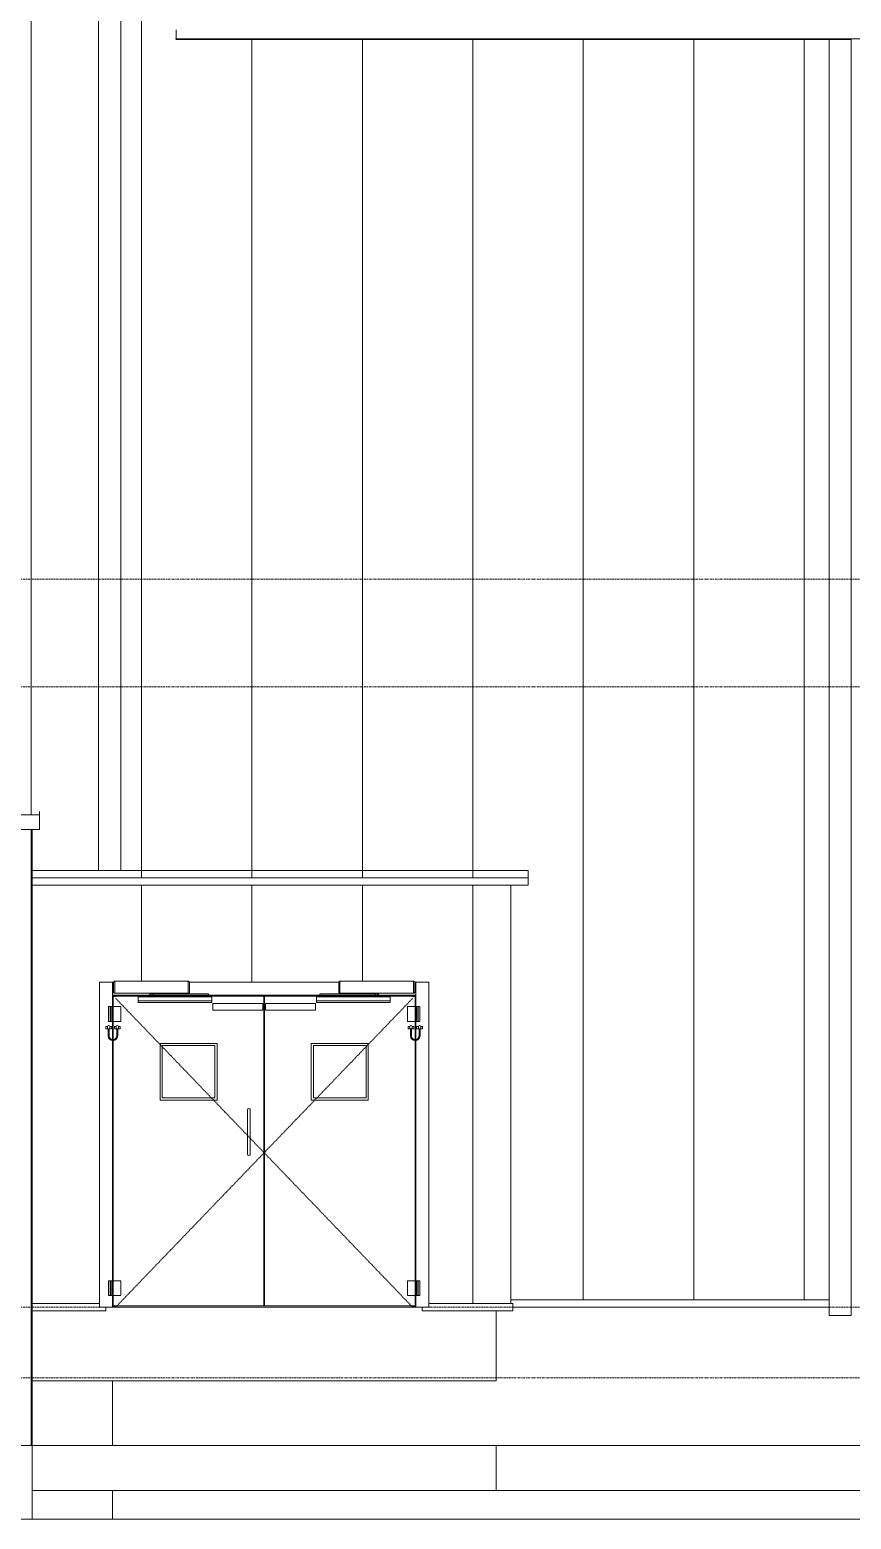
# Model space of a CAD drawing. Header units: centimetres. Extents: x -3046 to 63786, y -269 to 1483.
# Drawn here: x 1694 to 2252, y -50 to 962 of the extents above; entities that cross this region are included whole.
import ezdxf

# ---------------------------------------------------------------- set-up
doc = ezdxf.new("R2010")
doc.units = ezdxf.units.CM
doc.linetypes.add('Centre', pattern=[3.175, 0.635, -0.475, 1.59, -0.475])
doc.linetypes.add('Dash', pattern=[0.6, 0.3, -0.3])
for name, color, linetype, lineweight in [('A-DOOR', 7, 'Continuous', 9), ('A-DOOR-FRAM', 7, 'Continuous', 9), ('A-DOOR-OPNG', 7, 'Continuous', 9), ('A-FLOR', 7, 'Continuous', 9), ('A-FLOR-LEVL', 7, 'Continuous', 9), ('A-GENM', 7, 'Continuous', 9), ('A-ROOF', 7, 'Continuous', 9), ('A-ROOF-PATT', 7, 'Continuous', 9), ('A-WALL', 7, 'Continuous', 9), ('A-WALL-PATT', 7, 'Continuous', 9), ('C-BLDG-PADS', 7, 'Continuous', 9), ('S-BEAM', 7, 'Continuous', 9)]:
    doc.layers.add(name, color=color, linetype=linetype, lineweight=lineweight)
pattern_1 = [(90, (5370.146, 210.015), (-75, 5e-15), [])]

# ---------------------------------------------------------------- blocks, each defined once
blk = doc.blocks.new('Costanera Perfil Z - Parametrizado - h_22cm-1719087-s01')
at = {"layer": 'S-BEAM'}
blk.add_line((1793.3, 955.9), (8971, 955.9), dxfattribs=at)
blk = doc.blocks.new('PQ_RVR_EST-01_ZZ_ZZ_MO_T_A_rvt-1-s01')
at = {"layer": 'A-FLOR'}
for p, q in [((1750.4, 94), (1750.8, 94)), ((1752.4, 94), (1954.6, 94)), ((1956.2, 94), (1956.6, 94)), ((2011.1, 91.5), (2011.1, 44)), ((2011.1, 44), (1695.9, 44))]:
    blk.add_line(p, q, dxfattribs=at)
at = {"layer": 'A-WALL'}
blk.add_line((1750.6, -50), (2491.1, -50), dxfattribs=at)
at = {"layer": 'S-BEAM', "lineweight": 9}
blk.add_blockref('Costanera Perfil Z - Parametrizado - h_22cm-1719087-s01', (0, 0), dxfattribs=at)
blk = doc.blocks.new('GR_HS-202-B_AUTO_2H_INOX - GR_HS-202-B_AUTO_2H_INOX-1441139-s01')
at = {"layer": 'A-DOOR'}
for p, q in [((1751, 305.3), (1751, 298.3)), ((1853.2, 305.3), (1751, 305.3)), ((1853.2, 94.9), (1853.2, 305.3)), ((1853.8, 305.3), (1853.8, 94.9)), ((1956, 305.3), (1853.8, 305.3)), ((1956, 298.3), (1956, 305.3)), ((1747.7, 288.3), (1747.7, 298.3)), ((1751, 298.3), (1756.1, 298.3)), ((1751, 288.3), (1751, 298.3)), ((1756.1, 298.3), (1756.1, 288.3)), ((1950.9, 298.3), (1956, 298.3)), ((1950.9, 288.3), (1950.9, 298.3)), ((1956, 298.3), (1956, 288.3)), ((1959.3, 298.3), (1959.3, 288.3)), ((1745.9, 284.8), (1745.9, 283.3)), ((1747.2, 284.8), (1745.9, 284.8)), ((1747.2, 283.3), (1747.2, 284.8)), ((1748.7, 284.8), (1748.7, 283.3)), ((1749.9, 284.8), (1748.7, 284.8)), ((1749.9, 283.3), (1749.9, 284.8)), ((1756.1, 288.3), (1751, 288.3)), ((1751, 288.3), (1751, 111.9)), ((1753, 284.8), (1751.8, 284.8)), ((1751.8, 284.8), (1751.8, 283.3)), ((1753, 283.3), (1753, 284.8)), ((1754.5, 284.8), (1754.5, 283.3)), ((1755.8, 284.8), (1754.5, 284.8)), ((1755.8, 283.3), (1755.8, 284.8)), ((1956, 288.3), (1950.9, 288.3)), ((1951.2, 283.3), (1951.2, 284.8)), ((1951.2, 284.8), (1952.5, 284.8)), ((1952.5, 284.8), (1952.5, 283.3)), ((1954, 283.3), (1954, 284.8)), ((1954, 284.8), (1955.2, 284.8)), ((1955.2, 284.8), (1955.2, 283.3)), ((1956, 111.9), (1956, 288.3)), ((1957, 283.3), (1957, 284.8)), ((1957, 284.8), (1958.3, 284.8)), ((1958.3, 284.8), (1958.3, 283.3)), ((1959.8, 283.3), (1959.8, 284.8)), ((1959.8, 284.8), (1961, 284.8)), ((1961, 284.8), (1961, 283.3)), ((1745.9, 283.3), (1749.9, 283.3)), ((1747.6, 278.4), (1747.6, 283.3)), ((1748.3, 283.3), (1748.3, 278.4)), ((1751.8, 283.3), (1755.8, 283.3)), ((1753.4, 278.4), (1753.4, 283.3)), ((1754.1, 283.3), (1754.1, 278.4)), ((1955.2, 283.3), (1951.2, 283.3)), ((1952.9, 283.3), (1952.9, 278.4)), ((1953.6, 278.4), (1953.6, 283.3)), ((1961, 283.3), (1957, 283.3)), ((1958.7, 283.3), (1958.7, 278.4)), ((1959.4, 278.4), (1959.4, 283.3)), ((1842.2, 198.1), (1842.2, 228.1)), ((1844.1, 228.1), (1844.1, 198.1)), ((1747.7, 101.9), (1747.7, 111.9)), ((1959.3, 111.9), (1959.3, 101.9)), ((1751, 101.9), (1751, 94.9)), ((1956, 94.9), (1956, 101.9)), ((1751, 94.9), (1853.2, 94.9)), ((1751, 94.9), (1751, 94.9)), ((1853.2, 94.9), (1853.2, 94.9)), ((1853.8, 94.9), (1956, 94.9)), ((1853.8, 94.9), (1853.8, 94.9)), ((1956, 94.9), (1956, 94.9))]:
    blk.add_line(p, q, dxfattribs=at)
at = {"layer": 'A-DOOR', "linetype": 'Dash'}
for p, q in [((1853.5, 199), (1752.6, 304)), ((1853.5, 199), (1954.4, 304)), ((1752.6, 94), (1853.5, 199)), ((1954.4, 94), (1853.5, 199))]:
    blk.add_line(p, q, dxfattribs=at)
at = {"layer": 'A-DOOR'}
for centre, radius, start, end in [((1747.9, 284.8), 0.75, 0, 180), ((1753.8, 284.8), 0.75, 0, 180), ((1953.2, 284.8), 0.75, 0, 180), ((1959, 284.8), 0.75, 0, 180), ((1750.8, 278.4), 3.25, 180, 0), ((1750.8, 278.4), 2.55, 180, 0), ((1956.1, 278.4), 3.25, 180, 360), ((1956.1, 278.4), 2.55, 180, 0), ((1843.2, 228.1), 0.95, 0, 180), ((1843.2, 198.1), 0.95, 180, 0)]:
    blk.add_arc(centre, radius, start, end, dxfattribs=at)
for points, knots in [([(1751.2, 305), (1751.2, 305.1), (1751.2, 305.1), (1751.2, 305.1), (1751.1, 305.2), (1751.1, 305.2), (1751.1, 305.2), (1751.1, 305.2), (1751.1, 305.2), (1751.1, 305.2), (1751.1, 305.2), (1751.1, 305.2), (1751, 305.2), (1751, 305.3), (1751, 305.3), (1751, 305.3), (1751, 305.3), (1751, 305.3), (1751, 305.3), (1751, 305.3), (1751, 305.3), (1751, 305.3), (1751, 305.3)], [-1, -1, -1, -1, -0.857143, -0.714286, -0.642857, -0.607143, -0.571429, -0.535714, -0.5, -0.464286, -0.428571, -0.392857, -0.357143, -0.321429, -0.285714, -0.25, -0.214286, -0.178571, -0.142857, -0.107143, -0.071429, 0, 0, 0, 0]), ([(1853.2, 305.3), (1853.2, 305.3), (1853.2, 305.3), (1853.2, 305.3), (1853.2, 305.3), (1853.2, 305.3), (1853.2, 305.3), (1853.2, 305.3), (1853.2, 305.3), (1853.2, 305.3), (1853.1, 305.2), (1853.1, 305.2), (1853.1, 305.2), (1853.1, 305.2), (1853.1, 305.2), (1853.1, 305.2), (1853.1, 305.2), (1853.1, 305.2), (1853, 305.1), (1853, 305.1), (1853, 305.1), (1852.9, 305)], [-1, -1, -1, -1, -0.928571, -0.892857, -0.857143, -0.821429, -0.785714, -0.75, -0.714286, -0.678571, -0.642857, -0.571429, -0.535714, -0.5, -0.464286, -0.428571, -0.392857, -0.357143, -0.285714, -0.142857, 0, 0, 0, 0]), ([(1854, 305), (1854, 305.1), (1854, 305.1), (1854, 305.1), (1853.9, 305.2), (1853.9, 305.2), (1853.9, 305.2), (1853.9, 305.2), (1853.9, 305.2), (1853.9, 305.2), (1853.9, 305.2), (1853.9, 305.2), (1853.8, 305.2), (1853.8, 305.3), (1853.8, 305.3), (1853.8, 305.3), (1853.8, 305.3), (1853.8, 305.3), (1853.8, 305.3), (1853.8, 305.3), (1853.8, 305.3), (1853.8, 305.3), (1853.8, 305.3)], [-1, -1, -1, -1, -0.857143, -0.714286, -0.642857, -0.607143, -0.571429, -0.535714, -0.5, -0.464286, -0.428571, -0.392857, -0.357143, -0.321429, -0.285714, -0.25, -0.214286, -0.178571, -0.142857, -0.107143, -0.071429, 0, 0, 0, 0]), ([(1956, 305.3), (1956, 305.3), (1956, 305.3), (1956, 305.3), (1956, 305.3), (1956, 305.3), (1956, 305.3), (1956, 305.3), (1956, 305.3), (1956, 305.3), (1955.9, 305.2), (1955.9, 305.2), (1955.9, 305.2), (1955.9, 305.2), (1955.9, 305.2), (1955.9, 305.2), (1955.9, 305.2), (1955.9, 305.2), (1955.8, 305.1), (1955.8, 305.1), (1955.8, 305.1), (1955.7, 305)], [-1, -1, -1, -1, -0.928571, -0.892857, -0.857143, -0.821429, -0.785714, -0.75, -0.714286, -0.678571, -0.642857, -0.571429, -0.535714, -0.5, -0.464286, -0.428571, -0.392857, -0.357143, -0.285714, -0.142857, 0, 0, 0, 0]), ([(1751, 94.9), (1751, 94.9), (1751.1, 94.9), (1751.1, 94.9), (1751.1, 94.9), (1751.1, 94.9), (1751.1, 94.9), (1751.1, 94.9), (1751.2, 95), (1751.2, 95), (1751.2, 95), (1751.2, 95), (1751.2, 95)], [-1, -1, -1, -1, -0.857143, -0.785714, -0.714286, -0.642857, -0.571429, -0.5, -0.428571, -0.285714, -0.142857, 0, 0, 0, 0]), ([(1852.9, 95), (1853, 95), (1853, 95), (1853, 95), (1853, 95), (1853.1, 94.9), (1853.1, 94.9), (1853.1, 94.9), (1853.1, 94.9), (1853.1, 94.9), (1853.1, 94.9), (1853.2, 94.9), (1853.2, 94.9)], [-1, -1, -1, -1, -0.857143, -0.714286, -0.571429, -0.5, -0.428571, -0.357143, -0.285714, -0.214286, -0.142857, 0, 0, 0, 0]), ([(1853.8, 94.9), (1853.8, 94.9), (1853.9, 94.9), (1853.9, 94.9), (1853.9, 94.9), (1853.9, 94.9), (1853.9, 94.9), (1853.9, 94.9), (1854, 95), (1854, 95), (1854, 95), (1854, 95), (1854, 95)], [-1, -1, -1, -1, -0.857143, -0.785714, -0.714286, -0.642857, -0.571429, -0.5, -0.428571, -0.285714, -0.142857, 0, 0, 0, 0]), ([(1955.7, 95), (1955.8, 95), (1955.8, 95), (1955.8, 95), (1955.8, 95), (1955.9, 94.9), (1955.9, 94.9), (1955.9, 94.9), (1955.9, 94.9), (1955.9, 94.9), (1955.9, 94.9), (1956, 94.9), (1956, 94.9)], [-1, -1, -1, -1, -0.857143, -0.714286, -0.571429, -0.5, -0.428571, -0.357143, -0.285714, -0.214286, -0.142857, 0, 0, 0, 0])]:
    blk.add_open_spline(points, degree=3, knots=knots, dxfattribs=at)
at = {"layer": 'A-DOOR-FRAM'}
for p, q in [((1741.6, 315), (1741.6, 94)), ((1741.6, 315), (1741.8, 315)), ((1750.4, 315), (1741.8, 315)), ((1750.4, 315), (1750.6, 315)), ((1750.6, 298.3), (1750.6, 315)), ((1751.2, 315), (1750.6, 315)), ((1751.1, 308.3), (1751.1, 314.6)), ((1752, 307.4), (1752, 315.5)), ((1752, 315.5), (1752, 307.4)), ((1752, 315.5), (1802, 315.5)), ((1802, 315.5), (1802, 307.4)), ((1802, 307.4), (1802, 315.5)), ((1904.2, 315), (1802.8, 315)), ((1802.9, 308.3), (1802.9, 314.6)), ((1904.1, 308.3), (1904.1, 314.6)), ((1905, 307.4), (1905, 315.5)), ((1905, 315.5), (1905, 307.4)), ((1905, 315.5), (1955, 315.5)), ((1955, 315.5), (1955, 307.4)), ((1955, 307.4), (1955, 315.5)), ((1956.4, 315), (1955.8, 315)), ((1955.9, 308.3), (1955.9, 314.6)), ((1956.4, 315), (1956.4, 298.3)), ((1956.4, 315), (1956.6, 315)), ((1965.1, 315), (1956.6, 315)), ((1965.1, 315), (1965.4, 315)), ((1965.4, 94), (1965.4, 315)), ((1750.6, 306), (1752.6, 306)), ((1752.6, 306), (1750.6, 306)), ((1802, 307.4), (1752, 307.4)), ((1752.6, 305.5), (1752.6, 306.2)), ((1752.6, 306), (1777.1, 306)), ((1752.6, 305.8), (1752.6, 306)), ((1752.6, 305.5), (1752.6, 305.8)), ((1768, 305.2), (1818, 305.2)), ((1768, 305), (1768, 305.2)), ((1768, 303.2), (1768, 305)), ((1768, 305), (1818, 305)), ((1775.8, 306.9), (1775.8, 306)), ((1777.1, 306.9), (1775.8, 306.9)), ((1777.1, 306), (1775.8, 306)), ((1776.2, 307.4), (1776.2, 306)), ((1776.2, 306.9), (1777.1, 306.9)), ((1777.1, 306), (1776.2, 306)), ((1776.2, 306), (1777.1, 306)), ((1776.4, 306.9), (1777.1, 306.9)), ((1777.1, 306), (1776.4, 306)), ((1776.4, 306), (1777.1, 306)), ((1777.1, 306.9), (1815, 306.9)), ((1815, 306), (1777.1, 306)), ((1777.8, 306), (1777.8, 307.4)), ((1814.6, 306), (1814.6, 305.2)), ((1815.6, 306.9), (1815, 306.9)), ((1815, 306), (1815.6, 306)), ((1815.3, 306), (1815, 306)), ((1815.4, 306), (1815.1, 306)), ((1815.3, 306), (1892, 306)), ((1815.4, 305.2), (1815.4, 306)), ((1815.6, 306), (1815.6, 306.9)), ((1818, 305), (1818, 305.2)), ((1818, 305), (1818, 303.2)), ((1889, 305.2), (1889, 305)), ((1889, 305.2), (1939, 305.2)), ((1889, 303.2), (1889, 305)), ((1889, 305), (1939, 305)), ((1891.4, 306.9), (1891.4, 306)), ((1892, 306.9), (1891.4, 306.9)), ((1891.4, 306), (1892, 306)), ((1891.6, 306), (1891.6, 305.2)), ((1892, 306), (1891.6, 306)), ((1892, 306.9), (1929.9, 306.9)), ((1929.9, 306), (1892, 306)), ((1892.4, 305.2), (1892.4, 306)), ((1955, 307.4), (1905, 307.4)), ((1929.2, 307.4), (1929.2, 306)), ((1931.2, 306.9), (1929.9, 306.9)), ((1929.9, 306.9), (1930.6, 306.9)), ((1929.9, 306.9), (1930.8, 306.9)), ((1931.2, 306), (1929.9, 306)), ((1930.8, 306), (1929.9, 306)), ((1930.6, 306), (1929.9, 306)), ((1929.9, 306), (1930.8, 306)), ((1929.9, 306), (1930.6, 306)), ((1929.9, 306), (1954.4, 306)), ((1930.8, 306), (1930.8, 307.4)), ((1931.2, 306), (1931.2, 306.9)), ((1939, 305.2), (1939, 305)), ((1939, 305), (1939, 303.2)), ((1954.4, 306.2), (1954.4, 305.5)), ((1954.4, 306), (1956.4, 306)), ((1954.4, 306), (1954.4, 305.8)), ((1956.4, 306), (1954.4, 306)), ((1954.4, 305.8), (1954.4, 305.5)), ((1747.7, 298.3), (1747.7, 288.3)), ((1747.7, 298.3), (1747.8, 298.3)), ((1747.7, 298.3), (1749, 298.3)), ((1749, 298.3), (1749, 288.3)), ((1749, 298.3), (1749.7, 298.3)), ((1749.7, 298.3), (1749.7, 288.3)), ((1750.5, 298.3), (1749.7, 298.3)), ((1750.5, 298.3), (1750.5, 288.3)), ((1750.9, 298.3), (1750.5, 298.3)), ((1751, 298.3), (1750.9, 298.3)), ((1768, 303.2), (1768, 302.3)), ((1768, 301.1), (1768, 302.3)), ((1768, 302.3), (1818, 302.3)), ((1818, 301.1), (1768, 301.1)), ((1818, 302.3), (1818, 303.2)), ((1818, 302.3), (1818, 301.1)), ((1818.6, 300.5), (1818.6, 295.8)), ((1818.6, 300.5), (1852.6, 300.5)), ((1818.6, 295.8), (1852.6, 295.8)), ((1852.6, 295.8), (1852.6, 300.5)), ((1854.4, 300.5), (1854.4, 295.8)), ((1854.4, 300.5), (1888.4, 300.5)), ((1854.4, 295.8), (1888.4, 295.8)), ((1888.4, 295.8), (1888.4, 300.5)), ((1889, 303.2), (1889, 302.3)), ((1889, 301.1), (1889, 302.3)), ((1889, 302.3), (1939, 302.3)), ((1939, 301.1), (1889, 301.1)), ((1939, 302.3), (1939, 303.2)), ((1939, 302.3), (1939, 301.1)), ((1956.1, 298.3), (1956, 298.3)), ((1956.5, 298.3), (1956.1, 298.3)), ((1956.5, 288.3), (1956.5, 298.3)), ((1957.2, 298.3), (1956.5, 298.3)), ((1957.2, 288.3), (1957.2, 298.3)), ((1957.2, 298.3), (1958, 298.3)), ((1958, 288.3), (1958, 298.3)), ((1958, 298.3), (1959.3, 298.3)), ((1959.2, 298.3), (1959.3, 298.3)), ((1959.3, 288.3), (1959.3, 298.3)), ((1747.7, 288.3), (1749, 288.3)), ((1747.7, 288.3), (1747.8, 288.3)), ((1749, 288.3), (1749.7, 288.3)), ((1750.5, 288.3), (1749.7, 288.3)), ((1750.9, 288.3), (1750.5, 288.3)), ((1750.6, 111.9), (1750.6, 288.3)), ((1751, 288.3), (1750.9, 288.3)), ((1956.1, 288.3), (1956, 288.3)), ((1956.5, 288.3), (1956.1, 288.3)), ((1956.4, 288.3), (1956.4, 111.9)), ((1957.2, 288.3), (1956.5, 288.3)), ((1957.2, 288.3), (1958, 288.3)), ((1958, 288.3), (1959.3, 288.3)), ((1959.2, 288.3), (1959.3, 288.3)), ((1747.7, 111.9), (1747.7, 101.9)), ((1747.8, 111.9), (1747.7, 111.9)), ((1749, 111.9), (1747.7, 111.9)), ((1749.7, 111.9), (1749, 111.9)), ((1749, 101.9), (1749, 111.9)), ((1749.7, 111.9), (1750.5, 111.9)), ((1749.7, 101.9), (1749.7, 111.9)), ((1750.5, 111.9), (1750.9, 111.9)), ((1750.5, 101.9), (1750.5, 111.9)), ((1750.9, 111.9), (1751, 111.9)), ((1751, 111.9), (1756.1, 111.9)), ((1751, 101.9), (1751, 111.9)), ((1756.1, 111.9), (1756.1, 101.9)), ((1950.9, 111.9), (1956, 111.9)), ((1950.9, 101.9), (1950.9, 111.9)), ((1956, 111.9), (1956.1, 111.9)), ((1956, 111.9), (1956, 101.9)), ((1956.1, 111.9), (1956.5, 111.9)), ((1956.5, 111.9), (1957.2, 111.9)), ((1956.5, 111.9), (1956.5, 101.9)), ((1958, 111.9), (1957.2, 111.9)), ((1957.2, 111.9), (1957.2, 101.9)), ((1959.3, 111.9), (1958, 111.9)), ((1958, 111.9), (1958, 101.9)), ((1959.3, 111.9), (1959.2, 111.9)), ((1959.3, 101.9), (1959.3, 111.9)), ((1747.7, 101.9), (1749, 101.9)), ((1747.7, 101.9), (1747.8, 101.9)), ((1749, 101.9), (1749.7, 101.9)), ((1750.5, 101.9), (1749.7, 101.9)), ((1750.9, 101.9), (1750.5, 101.9)), ((1750.6, 94), (1750.6, 101.9)), ((1751, 101.9), (1750.9, 101.9)), ((1756.1, 101.9), (1751, 101.9)), ((1956, 101.9), (1950.9, 101.9)), ((1956.1, 101.9), (1956, 101.9)), ((1956.5, 101.9), (1956.1, 101.9)), ((1956.4, 101.9), (1956.4, 94)), ((1957.2, 101.9), (1956.5, 101.9)), ((1957.2, 101.9), (1958, 101.9)), ((1958, 101.9), (1959.3, 101.9)), ((1959.2, 101.9), (1959.3, 101.9)), ((1741.6, 94), (1741.8, 94)), ((1750.4, 94), (1741.8, 94)), ((1750.4, 94), (1750.6, 94)), ((1750.8, 94), (1750.6, 94)), ((1751.1, 94), (1750.8, 94)), ((1752.4, 94), (1752.6, 94)), ((1752.6, 94), (1752.6, 95)), ((1954.4, 95), (1954.4, 94)), ((1954.4, 94), (1954.6, 94)), ((1956.2, 94), (1955.9, 94)), ((1956.4, 94), (1956.2, 94)), ((1956.4, 94), (1956.6, 94)), ((1965.1, 94), (1956.6, 94)), ((1965.1, 94), (1965.4, 94))]:
    blk.add_line(p, q, dxfattribs=at)
for points, knots in [([(1752, 315.5), (1752, 315.5), (1751.9, 315.5), (1751.8, 315.5), (1751.7, 315.5), (1751.6, 315.4), (1751.6, 315.4), (1751.5, 315.4), (1751.5, 315.3), (1751.4, 315.3), (1751.4, 315.3), (1751.3, 315.2), (1751.3, 315.2), (1751.3, 315.1), (1751.3, 315.1), (1751.2, 315.1), (1751.2, 315), (1751.2, 314.9), (1751.1, 314.8), (1751.1, 314.7), (1751.1, 314.6)], [-1, -1, -1, -1, -0.928571, -0.857143, -0.821429, -0.785714, -0.714286, -0.678571, -0.642857, -0.607143, -0.571429, -0.535714, -0.5, -0.464286, -0.428571, -0.392857, -0.357143, -0.285714, -0.142857, 0, 0, 0, 0]), ([(1802.9, 314.6), (1802.9, 314.7), (1802.9, 314.8), (1802.8, 314.9), (1802.8, 315), (1802.8, 315), (1802.7, 315.1), (1802.7, 315.1), (1802.7, 315.2), (1802.6, 315.2), (1802.6, 315.3), (1802.6, 315.3), (1802.5, 315.3), (1802.5, 315.4), (1802.4, 315.4), (1802.4, 315.4), (1802.3, 315.4), (1802.3, 315.5), (1802.2, 315.5), (1802.1, 315.5), (1802, 315.5), (1802, 315.5)], [-1, -1, -1, -1, -0.785714, -0.732143, -0.678571, -0.625, -0.571429, -0.535714, -0.5, -0.464286, -0.428571, -0.392857, -0.357143, -0.321429, -0.285714, -0.25, -0.214286, -0.178571, -0.142857, -0.071429, 0, 0, 0, 0]), ([(1905, 315.5), (1905, 315.5), (1904.9, 315.5), (1904.8, 315.5), (1904.7, 315.5), (1904.6, 315.4), (1904.6, 315.4), (1904.5, 315.4), (1904.5, 315.3), (1904.4, 315.3), (1904.4, 315.3), (1904.3, 315.2), (1904.3, 315.2), (1904.3, 315.1), (1904.3, 315.1), (1904.2, 315.1), (1904.2, 315), (1904.2, 314.9), (1904.1, 314.8), (1904.1, 314.7), (1904.1, 314.6)], [-1, -1, -1, -1, -0.928571, -0.857143, -0.821429, -0.785714, -0.714286, -0.678571, -0.642857, -0.607143, -0.571429, -0.535714, -0.5, -0.464286, -0.428571, -0.392857, -0.357143, -0.285714, -0.142857, 0, 0, 0, 0]), ([(1955.9, 314.6), (1955.9, 314.7), (1955.9, 314.8), (1955.8, 314.9), (1955.8, 315), (1955.8, 315), (1955.7, 315.1), (1955.7, 315.1), (1955.7, 315.2), (1955.6, 315.2), (1955.6, 315.3), (1955.6, 315.3), (1955.5, 315.3), (1955.5, 315.4), (1955.4, 315.4), (1955.4, 315.4), (1955.3, 315.4), (1955.3, 315.5), (1955.2, 315.5), (1955.1, 315.5), (1955, 315.5), (1955, 315.5)], [-1, -1, -1, -1, -0.785714, -0.732143, -0.678571, -0.625, -0.571429, -0.535714, -0.5, -0.464286, -0.428571, -0.392857, -0.357143, -0.321429, -0.285714, -0.25, -0.214286, -0.178571, -0.142857, -0.071429, 0, 0, 0, 0]), ([(1751.1, 308.3), (1751.1, 308.2), (1751.1, 308.1), (1751.2, 307.9), (1751.2, 307.9), (1751.2, 307.8), (1751.3, 307.8), (1751.3, 307.7), (1751.3, 307.7), (1751.3, 307.6), (1751.4, 307.6), (1751.4, 307.6), (1751.5, 307.5), (1751.5, 307.5), (1751.6, 307.5), (1751.6, 307.5), (1751.7, 307.4), (1751.7, 307.4), (1751.8, 307.4), (1751.9, 307.4), (1752, 307.4), (1752, 307.4)], [-1, -1, -1, -1, -0.785714, -0.732143, -0.678571, -0.625, -0.571429, -0.535714, -0.5, -0.464286, -0.428571, -0.392857, -0.357143, -0.321429, -0.285714, -0.25, -0.214286, -0.178571, -0.142857, -0.071429, 0, 0, 0, 0]), ([(1802, 307.4), (1802, 307.4), (1802.1, 307.4), (1802.2, 307.4), (1802.3, 307.4), (1802.4, 307.4), (1802.4, 307.5), (1802.5, 307.5), (1802.5, 307.5), (1802.6, 307.6), (1802.6, 307.6), (1802.6, 307.6), (1802.7, 307.7), (1802.7, 307.7), (1802.7, 307.8), (1802.8, 307.8), (1802.8, 307.8), (1802.8, 307.9), (1802.9, 308.1), (1802.9, 308.2), (1802.9, 308.3)], [-1, -1, -1, -1, -0.928571, -0.857143, -0.821429, -0.785714, -0.714286, -0.678571, -0.642857, -0.607143, -0.571429, -0.535714, -0.5, -0.464286, -0.428571, -0.392857, -0.357143, -0.285714, -0.142857, 0, 0, 0, 0]), ([(1904.1, 308.3), (1904.1, 308.2), (1904.1, 308.1), (1904.2, 307.9), (1904.2, 307.9), (1904.2, 307.8), (1904.3, 307.8), (1904.3, 307.7), (1904.3, 307.7), (1904.3, 307.6), (1904.4, 307.6), (1904.4, 307.6), (1904.5, 307.5), (1904.5, 307.5), (1904.6, 307.5), (1904.6, 307.5), (1904.7, 307.4), (1904.7, 307.4), (1904.8, 307.4), (1904.9, 307.4), (1905, 307.4), (1905, 307.4)], [-1, -1, -1, -1, -0.785714, -0.732143, -0.678571, -0.625, -0.571429, -0.535714, -0.5, -0.464286, -0.428571, -0.392857, -0.357143, -0.321429, -0.285714, -0.25, -0.214286, -0.178571, -0.142857, -0.071429, 0, 0, 0, 0]), ([(1955, 307.4), (1955, 307.4), (1955.1, 307.4), (1955.2, 307.4), (1955.3, 307.4), (1955.4, 307.4), (1955.4, 307.5), (1955.5, 307.5), (1955.5, 307.5), (1955.6, 307.6), (1955.6, 307.6), (1955.6, 307.6), (1955.7, 307.7), (1955.7, 307.7), (1955.7, 307.8), (1955.8, 307.8), (1955.8, 307.8), (1955.8, 307.9), (1955.9, 308.1), (1955.9, 308.2), (1955.9, 308.3)], [-1, -1, -1, -1, -0.928571, -0.857143, -0.821429, -0.785714, -0.714286, -0.678571, -0.642857, -0.607143, -0.571429, -0.535714, -0.5, -0.464286, -0.428571, -0.392857, -0.357143, -0.285714, -0.142857, 0, 0, 0, 0])]:
    blk.add_open_spline(points, degree=3, knots=knots, dxfattribs=at)
for points in [[(1751.1, 314.6), (1751.1, 314.7), (1751.1, 314.8), (1751.1, 314.8)], [(1802.9, 314.8), (1802.9, 314.8), (1802.9, 314.7), (1802.9, 314.6)], [(1904.1, 314.6), (1904.1, 314.7), (1904.1, 314.8), (1904.1, 314.8)], [(1955.9, 314.8), (1955.9, 314.8), (1955.9, 314.7), (1955.9, 314.6)], [(1751.1, 308.3), (1751.1, 308.2), (1751.1, 308.1), (1751.1, 308)], [(1802.9, 308), (1802.9, 308.1), (1802.9, 308.2), (1802.9, 308.3)], [(1904.1, 308.3), (1904.1, 308.2), (1904.1, 308.1), (1904.1, 308)], [(1955.9, 308), (1955.9, 308.1), (1955.9, 308.2), (1955.9, 308.3)]]:
    blk.add_open_spline(points, degree=3, dxfattribs=at)
at = {"layer": 'A-DOOR-OPNG'}
for p, q in [((1752.1, 305.5), (1751.1, 305.5)), ((1752.1, 305), (1752.1, 305.5)), ((1752.2, 305.5), (1752.1, 305.5)), ((1752.2, 305), (1752.2, 305.5)), ((1752.4, 305.5), (1752.4, 305)), ((1752.6, 305), (1752.6, 305.5)), ((1954.4, 305.5), (1752.6, 305.5)), ((1853.8, 305.3), (1853.2, 305.3)), ((1954.4, 305.5), (1954.4, 305)), ((1954.6, 305.5), (1954.6, 305)), ((1954.8, 305), (1954.8, 305.5)), ((1954.9, 305.5), (1954.8, 305.5)), ((1954.9, 305), (1954.9, 305.5)), ((1955.9, 305.5), (1954.9, 305.5)), ((1821.5, 273.3), (1782.9, 273.3)), ((1782.9, 273.3), (1782.9, 234.8)), ((1821.5, 234.8), (1821.5, 273.3)), ((1885.5, 273.3), (1885.5, 234.8)), ((1924.1, 273.3), (1885.5, 273.3)), ((1924.1, 234.8), (1924.1, 273.3)), ((1784.2, 236.3), (1784.2, 271.8)), ((1784.2, 271.8), (1820, 271.8)), ((1820, 271.8), (1820, 236.3)), ((1887, 271.8), (1922.8, 271.8)), ((1887, 236.3), (1887, 271.8)), ((1922.8, 271.8), (1922.8, 236.3)), ((1782.9, 234.8), (1821.5, 234.8)), ((1820, 236.3), (1784.2, 236.3)), ((1885.5, 234.8), (1924.1, 234.8)), ((1922.8, 236.3), (1887, 236.3)), ((1751.1, 94), (1751.1, 94.9)), ((1752.1, 94), (1751.1, 94)), ((1752.1, 94), (1752.1, 95)), ((1752.2, 94), (1752.1, 94)), ((1752.2, 94), (1752.2, 95)), ((1752.4, 95), (1752.4, 94)), ((1853.9, 94.9), (1853.1, 94.9)), ((1954.6, 95), (1954.6, 94)), ((1954.8, 94), (1954.8, 95)), ((1954.9, 94), (1954.8, 94)), ((1954.9, 94), (1954.9, 95)), ((1955.9, 94), (1954.9, 94)), ((1955.9, 94), (1955.9, 94.9))]:
    blk.add_line(p, q, dxfattribs=at)
blk = doc.blocks.new('RVR-PQ-Canal ALL-Basado en cara - 100 x 150 x Sin camara-1831507-s01')
at = {"layer": 'A-GENM'}
for p, q in [((2237.1, 955.5), (2252.1, 955.5)), ((2237.1, 955.5), (2237.1, 88.4)), ((2252.1, 88.4), (2252.1, 955.5)), ((2252.1, 88.4), (2237.1, 88.4))]:
    blk.add_line(p, q, dxfattribs=at)
blk = doc.blocks.new('RVR-PQ-Canal ALL-Basado en cara - 100 x 150 x Sin camara-1832012-s01')
at = {"layer": 'A-GENM'}
for p, q in [((1741.1, 1232.4), (1756.1, 1232.4)), ((1741.1, 1232.4), (1741.1, 390.8)), ((1756.1, 390.8), (1756.1, 1232.4))]:
    blk.add_line(p, q, dxfattribs=at)

msp = doc.modelspace()

# ---------------------------------------------------------------- hatches: boundary and pattern name
at = {"layer": 'A-ROOF-PATT', "true_color": 0xc0c0c0}
h = msp.add_hatch(dxfattribs=at)
h.set_pattern_fill('FP_8', color=9, style=0, pattern_type=2)
h.set_pattern_definition([(90, (5370.146, 421.8), (-75, 5e-15), [])])
h.paths.add_polyline_path([(1300.3, 428.6), (1700.9, 428.6), (1700.9, 430.9), (1683.2, 430.9), (1683.2, 432.6), (1020.5, 432.6), (1020.5, 430.9), (1007.5, 430.9), (1007.5, 428.6), (1284.7, 428.6)])
h = msp.add_hatch(dxfattribs=at)
h.set_pattern_fill('FP_9', color=9, style=0, pattern_type=2)
h.set_pattern_definition([(90, (5370.146, 370.29), (-75, 5e-15), [])])
h.paths.add_polyline_path([(1924.5, 385.9), (2032.7, 385.9), (2032.7, 390.8), (1695.9, 390.8), (1695.9, 385.9), (1799.7, 385.9)])
at = {"layer": 'A-WALL-PATT', "true_color": 0xc0c0c0}
h = msp.add_hatch(dxfattribs=at)
h.set_pattern_fill('FP_1', color=9, style=0, pattern_type=2)
h.set_pattern_definition(pattern_1)
h.paths.add_polyline_path([(613.6, 99), (1007.5, 99), (1007.7, 430.9), (1015.5, 430.9), (1015.5, 513.2), (1005.8, 513.2), (1005.8, 518.2), (1688.2, 518.2), (1688.2, 430.9), (1700.9, 430.9), (1700.9, 418.6), (1695.9, 418.6), (1695.9, 390.8), (1741.1, 390.8), (1741.1, 1232.4), (1756.1, 1232.4), (1756.1, 390.8), (1793.5, 390.8), (1793.3, 1234.5), (414.5, 1234.5), (414.5, 99), (582.4, 99)])
h.paths.add_polyline_path([(-2113.7, 99), (-2102.1, 99), (-2102.1, 1234.5), (-2113.7, 1234.5), (-2113.7, 135.7)])
h.paths.add_polyline_path([(-1415.3, 99), (-723.8, 99), (-723.8, 1234.5), (-2036.2, 1234.5), (-2036.2, 99), (-1446.5, 99)])
h.paths.add_polyline_path([(-2082.1, 99), (-2051.2, 99), (-2051.2, 1234.5), (-2082.1, 1234.5), (-2082.1, 103.2)])
h.paths.add_polyline_path([(-447.7, 99), (399.5, 99), (399.5, 1234.5), (-708.8, 1234.5), (-708.8, 99), (-478.9, 99)])
h.paths.add_polyline_path([(-1872, 491.1), (-1873.5, 491.3), (-1874.8, 491.9), (-1875.8, 492.5), (-1876.7, 493.6), (-1884.1, 508.3), (-1891.4, 526.2), (-1895.7, 539.1), (-1900, 556.2), (-1902.6, 571.2), (-1904.4, 590.7), (-1904.8, 604.1), (-1904.2, 620.5), (-1902.3, 636.9), (-1899.1, 653.5), (-1894.9, 668.9), (-1889.5, 684.5), (-1883, 699.6), (-1875.4, 714.2), (-1866.8, 728.2), (-1857.1, 741.6), (-1846.5, 754.2), (-1831.1, 766.5), (-1820.9, 773.8), (-1807.1, 782.1), (-1789.8, 790.8), (-1776.1, 796.6), (-1762.6, 801.3), (-1743, 806.3), (-1727.4, 809.1), (-1715.2, 810.7), (-1697.3, 811.8), (-1695.6, 812.3), (-1680.6, 819.3), (-1671.5, 824.4), (-1660.3, 832), (-1649.8, 840.6), (-1640.2, 850.1), (-1631.4, 860.4), (-1623.6, 871.4), (-1615.6, 885.8), (-1611.2, 895.4), (-1606.6, 908.1), (-1603.1, 921.2), (-1600.9, 934.5), (-1599.8, 948), (-1599.8, 961.7), (-1598.2, 963.4), (-1598.1, 963.5), (-1596.9, 964.2), (-1595.5, 964.5), (-1594.1, 964.4), (-1592.8, 964.1), (-1591.4, 963.3), (-1589.9, 961.5), (-1589.8, 961.3), (-1587.3, 946.3), (-1586, 931.2), (-1585.7, 916), (-1586.5, 900.9), (-1589, 883.1), (-1591.4, 870.9), (-1595.5, 856.3), (-1585.2, 857), (-1575.1, 858.9), (-1565.2, 861.8), (-1555.7, 865.7), (-1546.6, 870.5), (-1537.1, 878.8), (-1528.4, 887.9), (-1520.7, 897.8), (-1512.6, 910.6), (-1508, 919.5), (-1503.2, 931.1), (-1499, 945.9), (-1496.9, 957.5), (-1495.4, 968.9), (-1494.8, 969.7), (-1492.9, 970.3), (-1491.6, 969.9), (-1490.7, 968.9), (-1487, 955.5), (-1485, 943.1), (-1484.2, 934.1), (-1484.7, 919.5), (-1486.2, 908.3), (-1488.6, 897.8), (-1491.8, 887.8), (-1496.5, 877), (-1502.3, 866.7), (-1509.4, 856.6), (-1516.8, 848.1), (-1525.3, 839.9), (-1534.6, 832.6), (-1546.6, 825.3), (-1555.1, 821), (-1566.2, 816.8), (-1577.6, 813.7), (-1590.8, 809.1), (-1603.7, 803.5), (-1616.1, 796.9), (-1627.9, 789.4), (-1639.2, 781), (-1649.7, 771.8), (-1659.5, 761.8), (-1668.5, 751), (-1678.5, 736.5), (-1683.9, 727.6), (-1690.3, 714.8), (-1695.5, 702), (-1660.9, 714.8), (-1654, 718), (-1647.7, 722.2), (-1642.1, 727.4), (-1637.3, 733.3), (-1632.5, 741.2), (-1627.9, 751), (-1625.3, 758.3), (-1623, 767.3), (-1621.7, 776.4), (-1621.3, 785.7), (-1621, 787.2), (-1620.3, 788.5), (-1619.3, 789.6), (-1618, 790.4), (-1616.1, 791), (-1615.2, 791.1), (-1613.7, 791), (-1612.3, 790.4), (-1610.9, 789.4), (-1610, 788.5), (-1609.3, 787.1), (-1609.2, 775.5), (-1610.1, 763.8), (-1612.7, 749.6), (-1614.9, 741), (-1618.7, 730), (-1623.5, 719.3), (-1629.1, 709.1), (-1635.6, 699.4), (-1640.2, 694.1), (-1645.4, 689.4), (-1651.3, 685.6), (-1665, 678.4), (-1680.6, 671.4), (-1695.5, 665.8), (-1705.1, 662.7), (-1706.3, 648.4), (-1706.3, 632.6), (-1705.1, 619), (-1704.6, 617.6), (-1704.6, 616.3), (-1704.6, 615.5), (-1705.4, 613.7), (-1705.9, 612.9), (-1707, 611.9), (-1708.2, 611.2), (-1709.7, 610.9), (-1711.1, 610.9), (-1712.5, 611.3), (-1713.8, 612), (-1714.8, 613), (-1719.5, 626.5), (-1723.2, 640.4), (-1725.9, 654.4), (-1731.8, 650), (-1736.9, 644.8), (-1741.2, 638.9), (-1747.8, 627.2), (-1753.4, 615), (-1758.6, 600.2), (-1762.1, 586.3), (-1764, 576.2), (-1765.4, 562.8), (-1765.6, 549.4), (-1765, 534.6), (-1765.4, 533.3), (-1766.3, 532.2), (-1768.2, 531.4), (-1770.3, 531.5), (-1772, 532.7), (-1774.2, 537.3), (-1777.9, 545.6), (-1781.7, 557), (-1784.3, 568.8), (-1785.8, 580.7), (-1785.9, 592.8), (-1784.9, 604.8), (-1782.7, 616.7), (-1779.3, 628.2), (-1774.2, 640.3), (-1769.1, 650), (-1762.3, 660), (-1754.6, 669.3), (-1746.1, 677.8), (-1736.7, 685.3), (-1732.8, 687.8), (-1728.8, 690), (-1728, 706.4), (-1726.9, 717.7), (-1724.6, 731.5), (-1721.4, 745), (-1717.4, 758.4), (-1731.2, 756.7), (-1733.7, 756.4), (-1746.5, 750.9), (-1758.9, 744.3), (-1771.3, 736.5), (-1782, 728.5), (-1792.5, 719.3), (-1802.3, 709.3), (-1811.3, 698.6), (-1821, 684.7), (-1826.7, 675.3), (-1833, 662.8), (-1839.5, 646.4), (-1844.2, 631.3), (-1849.4, 613.8), (-1855.9, 586.3), (-1860.1, 564.5), (-1863.3, 541.2), (-1865.4, 520.1), (-1866.8, 495), (-1867.9, 493.2), (-1868.2, 492.7), (-1869.3, 491.9), (-1870.6, 491.3)])
h.paths.add_polyline_path([(-1357.6, 520.2), (-1358.6, 524.8), (-1360.5, 528.4), (-1362.4, 530.7), (-1365.5, 533.1), (-1369.8, 534.7), (-1378.6, 536.2), (-1381.1, 537.5), (-1384.8, 540.5), (-1387.8, 544.3), (-1389.8, 548.5), (-1390.8, 553.1), (-1390.8, 557.8), (-1389.4, 563.3), (-1387.7, 566.7), (-1384.1, 571), (-1381.1, 573.4), (-1378.1, 574.8), (-1374.2, 575.6), (-1371.4, 575.6), (-1367.7, 574.7), (-1364.6, 573), (-1361.4, 570.5), (-1358.4, 566.6), (-1356.5, 562.7), (-1355.4, 558.2), (-1355.3, 553.6), (-1356.2, 549.1), (-1358.4, 544.3), (-1360.8, 541.1), (-1364.2, 538.1), (-1360.5, 535.7), (-1357.4, 532.6), (-1354.9, 528.9), (-1353.3, 524.8), (-1352.8, 520.5), (-1354.9, 520.4)])
h.paths.add_polyline_path([(-1091.8, 531.9), (-1096.3, 532.6), (-1099.3, 533.7), (-1102.6, 535.9), (-1099.9, 538.9), (-1097.5, 537.2), (-1094.8, 536.2), (-1091.8, 535.9), (-1089, 536.3), (-1086.3, 537.4), (-1083.8, 539.3), (-1082.5, 541.2), (-1081.8, 543.4), (-1081.5, 545.3), (-1081.8, 547.5), (-1082.6, 549.6), (-1083.8, 551.2), (-1101.2, 562.8), (-1102.3, 564.4), (-1102.9, 566.2), (-1102.9, 569.2), (-1102.7, 570.1), (-1102, 571.8), (-1100.8, 573.3), (-1098.1, 575.5), (-1096.3, 576.4), (-1093.4, 577.1), (-1091.4, 577.2), (-1087.7, 576.4), (-1086.3, 575.8), (-1084.2, 574.3), (-1086.8, 571.3), (-1089.1, 572.6), (-1089.9, 573), (-1091.6, 573.3), (-1094, 573), (-1095.1, 572.6), (-1096.6, 571.8), (-1098.6, 569.7), (-1099.1, 567.9), (-1098.6, 566), (-1097.2, 564.6), (-1096.3, 564.2), (-1081.1, 554.2), (-1079.2, 551.7), (-1077.9, 548.4), (-1077.5, 545.2), (-1077.9, 542.1), (-1079.1, 539), (-1081.2, 536.2), (-1084.2, 534), (-1089, 532.3)])
h.paths.add_polyline_path([(-1324, 534.3), (-1326.6, 534.5), (-1329.4, 535.2), (-1332.8, 537), (-1335.4, 539.3), (-1337.5, 542.3), (-1338.9, 546.5), (-1338.9, 576.4), (-1333.9, 576.4), (-1333.9, 546.5), (-1332.8, 544.1), (-1331.1, 542), (-1329, 540.5), (-1325.8, 539.4), (-1322.8, 539.3), (-1321.4, 539.5), (-1318.5, 540.8), (-1316.6, 542.3), (-1315.2, 544.1), (-1314.1, 546.5), (-1314.1, 576.4), (-1309.1, 576.4), (-1309.1, 545.8), (-1310.6, 542), (-1312.5, 539.3), (-1315.3, 536.9), (-1318.9, 535.1), (-1322.1, 534.3)])
h.paths.add_polyline_path([(-1475.1, 534.5), (-1480, 535.2), (-1485.3, 537.6), (-1488.7, 540), (-1491.9, 543.7), (-1494.2, 548.2), (-1495.4, 553), (-1495.2, 558.6), (-1494.2, 562.8), (-1491.9, 567.2), (-1488.6, 571), (-1483.5, 574.3), (-1479.9, 575.7), (-1474.8, 576.4), (-1470.1, 576), (-1464.4, 573.7), (-1461.2, 571.7), (-1464.4, 567.8), (-1468, 570), (-1471.8, 571.2), (-1475.9, 571.4), (-1480, 570.5), (-1483.5, 568.6), (-1486.6, 565.9), (-1488.9, 562.5), (-1490.2, 558), (-1490.5, 554.5), (-1489.7, 550.5), (-1488, 546.8), (-1484.7, 543.2), (-1482, 541.3), (-1478.1, 539.9), (-1474.1, 539.5), (-1470, 540.1), (-1466.3, 541.8), (-1466.3, 554.7), (-1461.3, 554.7), (-1461.3, 539.2), (-1466.3, 536.2), (-1470.2, 534.9), (-1474.9, 534.5)])
h.paths.add_polyline_path([(-987.2, 534.5), (-987.2, 576.4), (-979.2, 576.4), (-965.4, 547.3), (-951.6, 576.4), (-943.6, 576.4), (-943.6, 534.5), (-948.6, 534.5), (-948.6, 571), (-965.4, 535.6), (-982.2, 571), (-982.2, 534.5)])
h.paths.add_polyline_path([(-997.5, 534.5), (-1021.7, 534.5), (-1021.7, 576.4), (-1016.7, 576.4), (-1016.7, 539.5), (-997.5, 539.5)])
h.paths.add_polyline_path([(-845, 534.5), (-848, 534.5), (-874.2, 572.2), (-874.2, 534.5), (-879.2, 534.5), (-879.2, 576.4), (-871, 576.4), (-850, 546.1), (-850, 576.4), (-845, 576.4), (-845, 546.1)])
h.paths.add_polyline_path([(-1066.4, 534.5), (-1071.8, 534.5), (-1054.3, 576.4), (-1046.4, 576.4), (-1031.2, 534.5), (-1036.5, 534.5), (-1042.1, 549.7), (-1060, 549.7)])
h.paths.add_polyline_path([(-1142.8, 534.5), (-1147.8, 534.5), (-1147.8, 554.8), (-1160.9, 571.8), (-1157, 574.8), (-1145.3, 559.8), (-1133.6, 574.8), (-1129.6, 571.8), (-1142.8, 554.8)])
h.paths.add_polyline_path([(-1181.2, 534.5), (-1185.7, 534.5), (-1185.7, 573.4), (-1197.6, 573.4), (-1197.6, 576.4), (-1168.9, 576.4), (-1168.9, 573.4), (-1180.7, 573.4), (-1180.7, 534.5)])
h.paths.add_polyline_path([(-1243.6, 534.5), (-1247.2, 534.5), (-1247.2, 576.4), (-1242.2, 576.4), (-1242.2, 539.5), (-1223, 539.5), (-1223, 534.5), (-1242.2, 534.5)])
h.paths.add_polyline_path([(-1207, 534.5), (-1212, 534.5), (-1212, 576.4), (-1207, 576.4), (-1207, 556.2)])
h.paths.add_polyline_path([(-1291.3, 534.5), (-1296.7, 534.5), (-1279.2, 576.4), (-1271.3, 576.4), (-1256.1, 534.5), (-1261.4, 534.5), (-1266.9, 549.7), (-1284.9, 549.7), (-1290.4, 536.5)])
h.paths.add_polyline_path([(-1443.9, 534.5), (-1448.9, 534.5), (-1448.9, 576.4), (-1443.9, 576.4), (-1443.9, 554.7), (-1423.1, 554.7), (-1423.1, 576.4), (-1418.1, 576.4), (-1418.1, 534.5), (-1423.1, 534.5), (-1423.1, 549.7), (-1443.9, 549.7)])
h.paths.add_polyline_path([(-1559.3, 534.5), (-1559.3, 576.4), (-1554.3, 576.4), (-1554.3, 554.7), (-1533.5, 554.7), (-1533.5, 576.4), (-1528.5, 576.4), (-1528.5, 534.5), (-1533.5, 534.5), (-1533.5, 549.7), (-1554.3, 549.7), (-1554.3, 534.5)])
h.paths.add_polyline_path([(-1507.9, 534.5), (-1512.9, 534.5), (-1512.9, 576.4), (-1507.9, 576.4), (-1507.9, 541.8)])
h.paths.add_polyline_path([(-913.5, 535.3), (-917.2, 536.2), (-920.3, 537.9), (-923.6, 540.5), (-926.6, 544.3), (-928.6, 548.5), (-929.6, 553.1), (-929.6, 557.8), (-928.2, 563.3), (-926.5, 566.7), (-923.6, 570.4), (-919.9, 573.4), (-915.9, 575.1), (-913, 575.6), (-910.2, 575.6), (-906.5, 574.7), (-903.8, 573.4), (-900.1, 570.4), (-897.1, 566.6), (-895.1, 562.4), (-894.1, 557.8), (-894.1, 553.1), (-895.5, 547.6), (-897.2, 544.2), (-900.2, 540.4), (-903.8, 537.5), (-906.9, 536), (-910.7, 535.3), (-913, 535.3)])
h.paths.add_polyline_path([(-910.7, 540.3), (-908.5, 540.8), (-906.5, 541.7), (-903.4, 544.3), (-900.6, 548.5), (-899.5, 551.4), (-899.1, 556.2), (-899.5, 559.5), (-901, 563.3), (-903.8, 566.9), (-906.9, 569.3), (-909.8, 570.4), (-910.7, 570.6), (-913.9, 570.4), (-915.9, 569.8), (-917.2, 569.1), (-920.3, 566.6), (-923.1, 562.4), (-924.2, 559.5), (-924.7, 555.4), (-924.2, 551.4), (-922.7, 547.6), (-919.9, 543.9), (-916.8, 541.6), (-913.9, 540.5), (-913, 540.3)])
h.paths.add_polyline_path([(-1374.2, 540.3), (-1371, 540.5), (-1369.2, 541), (-1367.7, 541.7), (-1364.2, 544.8), (-1362.2, 547.6), (-1360.7, 551.4), (-1360.3, 556.2), (-1360.7, 559.5), (-1362.2, 563.3), (-1365.1, 566.9), (-1368.4, 569.5), (-1371, 570.4), (-1372, 570.6), (-1375.2, 570.4), (-1376.4, 570.1), (-1378.4, 569.1), (-1381.6, 566.6), (-1384.3, 562.4), (-1385.5, 559.5), (-1386, 555.4), (-1385.5, 551.4), (-1384, 547.6), (-1381.1, 543.9), (-1378.4, 541.7), (-1375.2, 540.5)])
h.paths.add_polyline_path([(-1058.2, 554.1), (-1043.6, 554.1), (-1050.4, 572.8), (-1057.3, 556.2)])
h.paths.add_polyline_path([(-1268.5, 554.1), (-1275.3, 572.8), (-1283.1, 554.1), (-1271.3, 554.1)])
h.paths.add_polyline_path([(-919.5, 609.9), (-931.8, 609.9), (-931.8, 734.8), (-915.3, 734.8), (-850.8, 641.4), (-850.8, 734.8), (-838.9, 734.8), (-838.9, 609.9), (-847.9, 609.9), (-919.5, 713.6), (-919.5, 616.3)])
h.paths.add_polyline_path([(-962.7, 609.9), (-977.9, 609.9), (-993.3, 649.9), (-1048.8, 649.9), (-1065.6, 609.9), (-1081.9, 609.9), (-1029.4, 734.8), (-1009.9, 734.8), (-961.8, 609.9)])
h.paths.add_polyline_path([(-1122.7, 609.9), (-1137.9, 653.2), (-1139.5, 656.5), (-1141.9, 659.3), (-1144.9, 661.4), (-1148.4, 662.8), (-1153.3, 663.2), (-1184.3, 663.2), (-1184.3, 609.9), (-1198.6, 609.9), (-1198.6, 734.8), (-1142.9, 734.8), (-1137.2, 731.5), (-1132.1, 727.2), (-1127.8, 722.2), (-1124.4, 716.5), (-1121.8, 709.1), (-1120.7, 703.7), (-1120.5, 697.1), (-1121.5, 690.5), (-1123.5, 684.2), (-1126.6, 678.3), (-1130.7, 673.1), (-1108.5, 609.9), (-1118.7, 609.9)])
h.paths.add_polyline_path([(-1352.8, 609.9), (-1364, 609.9), (-1379.4, 649.9), (-1435, 649.9), (-1451.8, 609.9), (-1468, 609.9), (-1415.3, 734.8), (-1396, 734.8), (-1348, 609.9)])
h.paths.add_polyline_path([(-1272.3, 609.9), (-1321.5, 609.9), (-1321.5, 734.8), (-1263.5, 734.8), (-1255.7, 730.7), (-1248.5, 725.6), (-1242, 719.7), (-1236.3, 712.9), (-1231.6, 705.4), (-1227.8, 697.4), (-1225.2, 689), (-1223.6, 680.3), (-1223.2, 671.5), (-1224, 662.7), (-1225.9, 654.1), (-1228.9, 645.8), (-1232.9, 637.9), (-1238, 630.7), (-1243.9, 624.2), (-1250.7, 618.5), (-1259.2, 613.2), (-1266.1, 609.9)])
h.paths.add_polyline_path([(-1537.4, 611.5), (-1538.2, 611.5), (-1537.4, 661), (-1580.1, 730.6), (-1571.6, 735.8), (-1531.8, 670.9), (-1492, 735.8), (-1483.5, 730.6), (-1525.3, 662.3), (-1525.3, 611.5), (-1533.5, 611.5)])
h.paths.add_polyline_path([(-1306.5, 621.3), (-1280, 621.3), (-1272.3, 623.6), (-1265, 627), (-1258.3, 631.5), (-1251.4, 638.2), (-1247.3, 643.3), (-1243.3, 650.2), (-1240.4, 657.8), (-1238.7, 665.6), (-1238.2, 673.7), (-1239, 681.7), (-1240.9, 689.5), (-1244.3, 697.4), (-1248.2, 703.8), (-1253.4, 709.9), (-1259.5, 715.2), (-1267, 719.8), (-1273.7, 722.7), (-1306.5, 722.7), (-1306.5, 643.1)])
h.paths.add_polyline_path([(-1019.8, 659.1), (-996.8, 659.1), (-1019.8, 718.9), (-1045, 659.1), (-1040.7, 659.1)])
h.paths.add_polyline_path([(-1399.7, 659.1), (-1383, 659.1), (-1406, 718.9), (-1431.1, 659.1), (-1415.3, 659.1)])
h.paths.add_polyline_path([(-1158.7, 675.3), (-1153.3, 675.8), (-1148.2, 677.4), (-1143.5, 680.1), (-1139.2, 684.2), (-1136.5, 688.2), (-1134.6, 693.2), (-1133.8, 698.6), (-1134.6, 705.2), (-1135.8, 709.1), (-1138.5, 713.8), (-1142.9, 718.2), (-1146.6, 720.7), (-1151.7, 722.7), (-1157, 723.5), (-1184.3, 723.5), (-1184.3, 675.3), (-1165.6, 675.3)])
h = msp.add_hatch(dxfattribs=at)
h.set_pattern_fill('FP_1', color=9, style=0, pattern_type=2)
h.set_pattern_definition(pattern_1)
h.paths.add_polyline_path([(2021.1, 99), (2237.1, 99), (2237.1, 955.5), (1793.5, 955.5), (1793.6, 390.8), (2032.7, 390.8), (2032.7, 380.9), (2021.1, 380.9), (2021.1, 105.6)])
h.paths.add_polyline_path([(8682.2, 99), (8968.9, 99), (8968.9, 933.2), (8969.9, 933.2), (8969.9, 938.3), (8968.7, 938.3), (8968.7, 943.3), (8970.4, 943.3), (8970.4, 955.5), (2252.1, 955.5), (2252.1, 99), (3367.7, 99), (3367.7, 941), (3382.7, 941), (3382.7, 99), (4494.6, 99), (4494.6, 935), (4509.6, 935), (4509.6, 99), (5589.5, 99), (5589.5, 935), (5604.5, 935), (5604.5, 99), (6750.6, 99), (6750.6, 935), (6765.6, 935), (6765.6, 99), (7844.9, 99), (7844.9, 935), (7859.9, 935), (7859.9, 99), (8674.4, 99)])
at = {"layer": 'A-WALL-PATT', "true_color": 0x808080}
h = msp.add_hatch(dxfattribs=at)
h.set_pattern_fill('FP_1', color=8, style=0, pattern_type=2)
h.set_pattern_definition(pattern_1)
h.paths.add_polyline_path([(1550, 0), (1695.9, 0), (1695.9, 418.6), (1017.5, 418.6), (1017.5, 0), (1300.3, 0)])
h.paths.add_polyline_path([(1078.2, 94), (1078.2, 326), (1088.2, 326), (1088.2, 94)])
h.paths.add_polyline_path([(1317.7, 94), (1317.7, 326), (1327.7, 326), (1327.7, 94)])
h.paths.add_polyline_path([(1634.3, 94), (1634.3, 326), (1647.8, 326), (1647.8, 94), (1637.8, 94)])
h.paths.add_polyline_path([(1417.7, 94), (1407.7, 94), (1407.7, 326), (1417.7, 326), (1417.7, 135.7)])
h = msp.add_hatch(dxfattribs=at)
h.set_pattern_fill('FP_1', color=8, style=0, pattern_type=2)
h.set_pattern_definition(pattern_1)
h.paths.add_polyline_path([(1695.9, 96.5), (1741.6, 96.5), (1741.8, 315), (1751.4, 315.3), (1752, 315.5), (1802.6, 315.2), (1802.8, 315), (1904.4, 315.3), (1905, 315.5), (1955.6, 315.2), (1956.4, 314.7), (1956.6, 315), (1965.4, 315), (1965.4, 96.5), (2011.1, 96.5), (2011.1, 380.9), (1695.9, 380.9), (1695.9, 135.7)])

# ---------------------------------------------------------------- linework, layer by layer
at = {"layer": 'A-FLOR'}
for p, q in [((1750.4, 94), (1750.8, 94)), ((1752.4, 94), (1954.6, 94)), ((1956.2, 94), (1956.6, 94)), ((2011.1, 91.5), (2011.1, 44)), ((2011.1, 44), (1695.9, 44))]:
    msp.add_line(p, q, dxfattribs=at)
at = {"layer": 'A-FLOR-LEVL', "color": 253, "linetype": 'Centre', "true_color": 0xaaaaaa}
for p, q in [((-3045.5, 588.8), (13858, 588.8)), ((-3045.5, 515.5), (14175.5, 515.5)), ((-3045.5, 94), (13858, 94)), ((-3045.5, 46), (14175.5, 46)), ((-3045.5, 0), (13858, 0))]:
    msp.add_line(p, q, dxfattribs=at)
at = {"layer": 'A-ROOF'}
for p, q in [((1007.5, 428.6), (1700.9, 428.6)), ((1700.9, 430.9), (1700.9, 418.6)), ((1700.9, 418.6), (1007.5, 418.6)), ((2032.7, 390.8), (1695.9, 390.8)), ((1695.9, 380.9), (1695.9, 385.9)), ((1695.9, 385.9), (2032.7, 385.9)), ((2032.7, 390.8), (2032.7, 380.9)), ((1695.9, 380.9), (2032.7, 380.9))]:
    msp.add_line(p, q, dxfattribs=at)
at = {"layer": 'A-WALL'}
for p, q in [((1793.8, 955.5), (1793.8, 962)), ((2237.1, 955.5), (1793.8, 955.5)), ((1695.9, 385.9), (1695.9, 418.6)), ((1695.9, -50), (1695.9, 380.9)), ((2021.1, 380.9), (2021.1, 96.5)), ((1741.7, 96.5), (1695.9, 96.5)), ((1695.9, 91.5), (1746.1, 91.5)), ((1746.1, 94), (1746.1, 91.5)), ((1960.9, 91.5), (1960.9, 94)), ((1960.9, 91.5), (2022.4, 91.5)), ((2022.4, 96.5), (1965.3, 96.5)), ((2021.1, 99), (2237.1, 99)), ((2022.4, 91.5), (2022.4, 96.5)), ((2022.4, 94), (2237.1, 94)), ((1750.6, 44), (1750.6, 0)), ((1007.5, 0), (1695.9, 0)), ((1750.6, -30.5), (1750.6, -50)), ((1685.9, -50), (4090.8, -50))]:
    msp.add_line(p, q, dxfattribs=at)
at = {"layer": 'C-BLDG-PADS'}
for p, q in [((1695.9, 0), (2491.1, 0)), ((2011.1, 0), (2011.1, -30.5)), ((2491.1, -30.5), (1695.9, -30.5))]:
    msp.add_line(p, q, dxfattribs=at)

# ---------------------------------------------------------------- block references
at = {"lineweight": 5}
msp.add_blockref('PQ_RVR_EST-01_ZZ_ZZ_MO_T_A_rvt-1-s01', (0, 0), dxfattribs=at)
at = {"layer": 'A-DOOR'}
msp.add_blockref('GR_HS-202-B_AUTO_2H_INOX - GR_HS-202-B_AUTO_2H_INOX-1441139-s01', (0, 0), dxfattribs=at)
at = {"layer": 'A-GENM'}
for name in ['RVR-PQ-Canal ALL-Basado en cara - 100 x 150 x Sin camara-1832012-s01', 'RVR-PQ-Canal ALL-Basado en cara - 100 x 150 x Sin camara-1831507-s01']:
    msp.add_blockref(name, (0, 0), dxfattribs=at)

doc.saveas('drawing.dxf')
